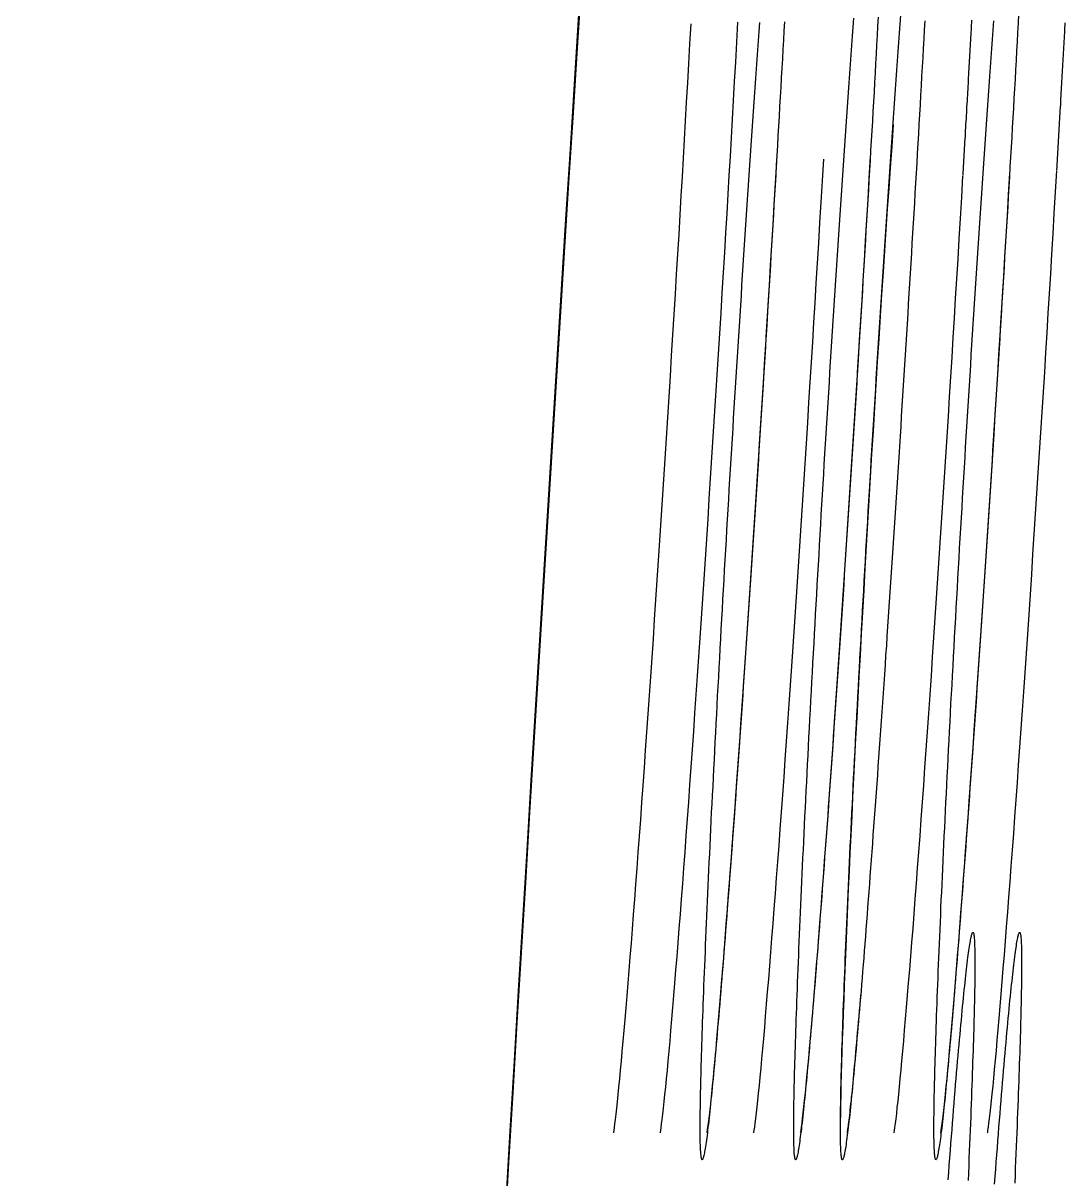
# Model space of a CAD drawing. Extents: x 58467 to 79089, y -33726 to -17391.
# Drawn here: x 70632.021 to 70632.192, y -20379.175 to -20378.9853 of the extents above; entities that cross this region are included whole.
import ezdxf

# ---------------------------------------------------------------- set-up
doc = ezdxf.new("R2010")
doc.units = 0
doc.header["$LTSCALE"] = 100
doc.layers.add('PROSISTEM Güney TÜRKOĞLU', color=7, linetype='Continuous')

# ---------------------------------------------------------------- blocks, each defined once
blk = doc.blocks.new('A$C689D2506')
at = {"layer": 'PROSISTEM Güney TÜRKOĞLU', "color": 30, "linetype": 'Continuous'}
for points in [[(8.23199, 6.42529), (8.23334, 6.42522)], [(8.23334, 6.42522), (8.23387, 6.42519), (8.23439, 6.42516), (8.23492, 6.42513), (8.23545, 6.4251), (8.23597, 6.42507), (8.2365, 6.42504), (8.23703, 6.42501), (8.23756, 6.42498), (8.2381, 6.42495), (8.23863, 6.42492), (8.23916, 6.42489), (8.2397, 6.42486), (8.24024, 6.42483), (8.24077, 6.4248), (8.24131, 6.42477), (8.24185, 6.42474), (8.24239, 6.42471), (8.24293, 6.42468), (8.24347, 6.42465), (8.24402, 6.42462), (8.24456, 6.42459), (8.2451, 6.42456), (8.24565, 6.42453), (8.2462, 6.4245), (8.24674, 6.42447), (8.24729, 6.42444), (8.24784, 6.42441), (8.24839, 6.42437), (8.24894, 6.42434), (8.24949, 6.42431), (8.25004, 6.42428), (8.25059, 6.42425), (8.25115, 6.42422), (8.2517, 6.42418), (8.25226, 6.42415), (8.25281, 6.42412), (8.25337, 6.42409), (8.25392, 6.42406), (8.25448, 6.42402), (8.25504, 6.42399), (8.2556, 6.42396), (8.25616, 6.42393), (8.25672, 6.4239), (8.25728, 6.42386), (8.25784, 6.42383), (8.2584, 6.4238), (8.25896, 6.42376), (8.25952, 6.42373)], [(8.25962, 6.42372), (8.26367, 6.42348), (8.26761, 6.42325), (8.27147, 6.42302), (8.27525, 6.42279), (8.27897, 6.42257), (8.28266, 6.42234), (8.28632, 6.42212), (8.28998, 6.4219), (8.29365, 6.42167), (8.29734, 6.42145), (8.30107, 6.42121), (8.30482, 6.42098), (8.3086, 6.42074), (8.31239, 6.4205), (8.31619, 6.42025), (8.32, 6.42001), (8.32381, 6.41976), (8.32761, 6.41951), (8.3314, 6.41926), (8.33517, 6.41902), (8.33891, 6.41877), (8.34263, 6.41852), (8.34631, 6.41827), (8.34995, 6.41802), (8.35355, 6.41778), (8.3571, 6.41753), (8.3606, 6.41729), (8.36405, 6.41705), (8.36745, 6.41681), (8.3708, 6.41658), (8.37409, 6.41634), (8.37733, 6.41611), (8.38051, 6.41588), (8.38363, 6.41565), (8.3867, 6.41543), (8.3897, 6.4152), (8.39264, 6.41498), (8.39551, 6.41476), (8.39832, 6.41455), (8.40106, 6.41433), (8.40373, 6.41412), (8.40633, 6.41392), (8.40885, 6.41371), (8.41129, 6.41352), (8.41366, 6.41332), (8.41594, 6.41313), (8.41813, 6.41294), (8.42024, 6.41276), (8.42225, 6.41259), (8.42417, 6.41242), (8.426, 6.41225), (8.42773, 6.41209), (8.42935, 6.41194), (8.43088, 6.41179), (8.4323, 6.41165), (8.43361, 6.41152), (8.43482, 6.41139), (8.43593, 6.41126), (8.43692, 6.41114), (8.43781, 6.41103), (8.43856, 6.41092), (8.43914, 6.41084), (8.43951, 6.41079), (8.43962, 6.41078)], [(8.23036, 6.41664), (8.23207, 6.41654), (8.2338, 6.41645), (8.23553, 6.41635), (8.23727, 6.41625), (8.23903, 6.41616), (8.2408, 6.41606), (8.24257, 6.41596), (8.24436, 6.41586), (8.24616, 6.41576), (8.24796, 6.41565), (8.24978, 6.41555), (8.2516, 6.41545), (8.25343, 6.41534), (8.25527, 6.41523), (8.25711, 6.41513), (8.25896, 6.41502), (8.26081, 6.41491), (8.26266, 6.4148), (8.26451, 6.41469), (8.26637, 6.41459), (8.26824, 6.41447), (8.27011, 6.41436), (8.27199, 6.41425), (8.27388, 6.41414), (8.27577, 6.41402), (8.27767, 6.41391), (8.27956, 6.4138), (8.28147, 6.41368), (8.28337, 6.41356), (8.28528, 6.41345), (8.28719, 6.41333), (8.28911, 6.41321), (8.29102, 6.4131), (8.29293, 6.41298), (8.29485, 6.41286), (8.29676, 6.41274), (8.29867, 6.41262), (8.30059, 6.4125), (8.3025, 6.41238), (8.3044, 6.41226), (8.30631, 6.41214), (8.30821, 6.41202), (8.31011, 6.4119), (8.31201, 6.41178), (8.3139, 6.41166), (8.3158, 6.41154), (8.3177, 6.41142), (8.31959, 6.41129), (8.32148, 6.41117), (8.32337, 6.41105), (8.32525, 6.41093), (8.32713, 6.4108), (8.32901, 6.41068), (8.33088, 6.41056), (8.33274, 6.41044), (8.3346, 6.41031), (8.33646, 6.41019), (8.33831, 6.41007), (8.34015, 6.40995), (8.34198, 6.40982), (8.3438, 6.4097), (8.34562, 6.40958), (8.34742, 6.40946), (8.34922, 6.40933), (8.35101, 6.40921), (8.35278, 6.40909), (8.35455, 6.40897), (8.3563, 6.40885), (8.35805, 6.40873), (8.35978, 6.40861), (8.36151, 6.40849), (8.36322, 6.40837), (8.36493, 6.40825), (8.36662, 6.40813), (8.36831, 6.40801), (8.36998, 6.4079), (8.37165, 6.40778), (8.3733, 6.40766), (8.37494, 6.40754), (8.37656, 6.40743), (8.37818, 6.40731), (8.37978, 6.40719), (8.38136, 6.40708), (8.38293, 6.40696), (8.38449, 6.40685), (8.38603, 6.40674), (8.38756, 6.40662), (8.38907, 6.40651), (8.39056, 6.4064), (8.39204, 6.40629), (8.3935, 6.40618), (8.39494, 6.40607), (8.39637, 6.40596), (8.39777, 6.40586), (8.39916, 6.40575), (8.40054, 6.40564), (8.40189, 6.40554), (8.40323, 6.40543), (8.40456, 6.40533), (8.40586, 6.40523), (8.40715, 6.40512), (8.40842, 6.40502), (8.40967, 6.40492), (8.4109, 6.40482), (8.41212, 6.40472), (8.41331, 6.40462), (8.41449, 6.40453), (8.41564, 6.40443), (8.41678, 6.40433), (8.4179, 6.40424), (8.41899, 6.40415), (8.42007, 6.40406), (8.42112, 6.40396), (8.42215, 6.40387), (8.42316, 6.40378), (8.42415, 6.4037), (8.42512, 6.40361), (8.42606, 6.40352), (8.42698, 6.40344), (8.42788, 6.40336), (8.42875, 6.40328), (8.4296, 6.40319), (8.43044, 6.40311), (8.43124, 6.40304), (8.43203, 6.40296), (8.43279, 6.40288), (8.43354, 6.40281), (8.43426, 6.40273), (8.43495, 6.40266), (8.43562, 6.40259), (8.43627, 6.40252), (8.4369, 6.40245), (8.4375, 6.40238), (8.43808, 6.40231), (8.43864, 6.40225), (8.43917, 6.40219), (8.43968, 6.40212), (8.44016, 6.40206), (8.44062, 6.402), (8.44106, 6.40194), (8.44147, 6.40189), (8.44185, 6.40183), (8.44221, 6.40178), (8.44254, 6.40172), (8.44285, 6.40167), (8.44314, 6.40162), (8.4434, 6.40157), (8.44363, 6.40153), (8.44384, 6.40148), (8.44402, 6.40144), (8.44418, 6.40139), (8.44432, 6.40135), (8.44442, 6.40131), (8.44451, 6.40127), (8.44457, 6.40124), (8.4446, 6.4012), (8.44461, 6.40117), (8.44459, 6.40113), (8.44455, 6.4011), (8.44449, 6.40107), (8.4444, 6.40105), (8.44428, 6.40102), (8.44414, 6.40099), (8.44398, 6.40097), (8.44379, 6.40095), (8.44358, 6.40093), (8.44334, 6.40091), (8.44307, 6.40089), (8.44278, 6.40088), (8.44247, 6.40086), (8.44213, 6.40085), (8.44177, 6.40084), (8.44138, 6.40083), (8.44097, 6.40082), (8.44053, 6.40081), (8.44007, 6.40081), (8.43958, 6.4008), (8.43906, 6.4008), (8.43853, 6.4008), (8.43797, 6.4008), (8.43738, 6.40081), (8.43677, 6.40081), (8.43614, 6.40082), (8.43548, 6.40083), (8.4348, 6.40083), (8.4341, 6.40085), (8.43337, 6.40086), (8.43262, 6.40087), (8.43185, 6.40089), (8.43106, 6.4009), (8.43024, 6.40092), (8.4294, 6.40094), (8.42854, 6.40096), (8.42766, 6.40099), (8.42676, 6.40101), (8.42584, 6.40104), (8.42489, 6.40107), (8.42392, 6.40109), (8.42293, 6.40113), (8.42192, 6.40116), (8.42088, 6.40119), (8.41983, 6.40123), (8.41875, 6.40126), (8.41765, 6.4013), (8.41653, 6.40134), (8.41538, 6.40138), (8.41422, 6.40143), (8.41304, 6.40147), (8.41184, 6.40152), (8.41062, 6.40157), (8.40938, 6.40162), (8.40812, 6.40167), (8.40684, 6.40172), (8.40555, 6.40177), (8.40424, 6.40183), (8.40291, 6.40188), (8.40156, 6.40194), (8.40019, 6.402), (8.39881, 6.40206), (8.39742, 6.40212), (8.396, 6.40218), (8.39457, 6.40225), (8.39313, 6.40231), (8.39167, 6.40238), (8.39019, 6.40245), (8.38869, 6.40252), (8.38718, 6.40259), (8.38565, 6.40266), (8.38411, 6.40274), (8.38255, 6.40281), (8.38097, 6.40289), (8.37938, 6.40297), (8.37778, 6.40305), (8.37616, 6.40313), (8.37453, 6.40321), (8.37288, 6.40329), (8.37123, 6.40337), (8.36956, 6.40346), (8.36788, 6.40355), (8.36619, 6.40363), (8.36448, 6.40372), (8.36277, 6.40381), (8.36105, 6.4039), (8.35931, 6.40399), (8.35757, 6.40409), (8.35582, 6.40418), (8.35406, 6.40428), (8.35229, 6.40437), (8.35051, 6.40447), (8.34871, 6.40457), (8.3469, 6.40467), (8.34508, 6.40477), (8.34325, 6.40487), (8.34142, 6.40497), (8.33957, 6.40508), (8.33772, 6.40518), (8.33586, 6.40529), (8.334, 6.40539), (8.33213, 6.4055), (8.33025, 6.40561), (8.32837, 6.40572), (8.32649, 6.40583), (8.3246, 6.40594), (8.32271, 6.40605), (8.32082, 6.40616), (8.31893, 6.40627), (8.31704, 6.40639), (8.31515, 6.4065), (8.31325, 6.40661), (8.31135, 6.40673), (8.30944, 6.40684), (8.30753, 6.40696), (8.30562, 6.40708), (8.3037, 6.4072), (8.30179, 6.40731), (8.29987, 6.40743), (8.29796, 6.40755), (8.29604, 6.40767), (8.29412, 6.40779), (8.29221, 6.40791), (8.2903, 6.40803), (8.28838, 6.40816), (8.28648, 6.40828), (8.28457, 6.4084), (8.28267, 6.40852), (8.28077, 6.40864), (8.27887, 6.40877), (8.27698, 6.40889), (8.2751, 6.40901), (8.27322, 6.40914), (8.27135, 6.40926), (8.26948, 6.40939), (8.26761, 6.40951), (8.26575, 6.40963), (8.26389, 6.40976), (8.26203, 6.40988), (8.26019, 6.41001), (8.25834, 6.41013), (8.2565, 6.41026), (8.25467, 6.41039), (8.25285, 6.41051), (8.25103, 6.41064), (8.24922, 6.41076), (8.24742, 6.41089), (8.24563, 6.41101), (8.24385, 6.41114), (8.24207, 6.41126), (8.24031, 6.41139), (8.23856, 6.41151), (8.23682, 6.41164), (8.23509, 6.41176), (8.23337, 6.41189), (8.23166, 6.41201)], [(8.44918, 6.41213), (8.44778, 6.41224), (8.4464, 6.41235), (8.44504, 6.41245), (8.44369, 6.41255), (8.44237, 6.41266), (8.44106, 6.41276), (8.43977, 6.41286), (8.4385, 6.41296), (8.43725, 6.41306), (8.43602, 6.41316), (8.43481, 6.41326), (8.43362, 6.41335), (8.43245, 6.41345), (8.43129, 6.41355), (8.43016, 6.41364), (8.42904, 6.41374), (8.42794, 6.41383), (8.42687, 6.41392), (8.42581, 6.41401), (8.42477, 6.4141), (8.42376, 6.41419), (8.42277, 6.41428), (8.42179, 6.41437), (8.42084, 6.41445), (8.41991, 6.41454), (8.41901, 6.41462), (8.41812, 6.41471), (8.41726, 6.41479), (8.41642, 6.41487), (8.41561, 6.41495), (8.41482, 6.41502), (8.41405, 6.4151), (8.4133, 6.41518), (8.41258, 6.41525), (8.41188, 6.41532), (8.41121, 6.4154), (8.41056, 6.41547), (8.40993, 6.41554), (8.40933, 6.4156), (8.40875, 6.41567), (8.40819, 6.41574), (8.40766, 6.4158), (8.40715, 6.41586), (8.40666, 6.41593), (8.4062, 6.41599), (8.40576, 6.41604), (8.40535, 6.4161), (8.40496, 6.41616), (8.4046, 6.41621), (8.40426, 6.41627), (8.40394, 6.41632), (8.40365, 6.41637), (8.40338, 6.41642), (8.40314, 6.41647), (8.40292, 6.41651), (8.40273, 6.41656), (8.40257, 6.4166), (8.40242, 6.41664), (8.40231, 6.41668), (8.40222, 6.41672), (8.40215, 6.41676), (8.40211, 6.4168), (8.4021, 6.41683), (8.40211, 6.41686), (8.40215, 6.41689), (8.40221, 6.41692), (8.4023, 6.41695), (8.40241, 6.41698), (8.40254, 6.417), (8.40271, 6.41703), (8.40289, 6.41705), (8.4031, 6.41707), (8.40334, 6.41709), (8.4036, 6.41711), (8.40389, 6.41712), (8.40419, 6.41714), (8.40453, 6.41715), (8.40489, 6.41716), (8.40527, 6.41717), (8.40568, 6.41718), (8.40611, 6.41719), (8.40656, 6.41719), (8.40704, 6.41719), (8.40755, 6.4172), (8.40808, 6.4172), (8.40863, 6.4172), (8.4092, 6.41719), (8.4098, 6.41719), (8.41043, 6.41718), (8.41108, 6.41717), (8.41175, 6.41717), (8.41245, 6.41715), (8.41317, 6.41714), (8.41392, 6.41713), (8.41469, 6.41711), (8.41548, 6.4171), (8.41629, 6.41708), (8.41713, 6.41706), (8.41799, 6.41704), (8.41887, 6.41701), (8.41977, 6.41699), (8.42069, 6.41696), (8.42164, 6.41693), (8.42261, 6.41691), (8.42359, 6.41687), (8.4246, 6.41684), (8.42563, 6.41681), (8.42668, 6.41677), (8.42775, 6.41674), (8.42884, 6.4167), (8.42995, 6.41666), (8.43108, 6.41662), (8.43223, 6.41658), (8.4334, 6.41653), (8.43459, 6.41649), (8.4358, 6.41644), (8.43704, 6.41639), (8.43829, 6.41635), (8.43956, 6.41629), (8.44085, 6.41624), (8.44216, 6.41619), (8.44349, 6.41613), (8.44484, 6.41608), (8.4462, 6.41602), (8.44759, 6.41596), (8.44899, 6.4159)], [(8.2601, 6.41495), (8.26415, 6.41471), (8.26809, 6.41447), (8.27194, 6.41424), (8.27571, 6.41402), (8.27943, 6.41379), (8.28312, 6.41357), (8.28677, 6.41335), (8.29042, 6.41313), (8.29408, 6.4129), (8.29777, 6.41267), (8.30149, 6.41244), (8.30523, 6.41221), (8.309, 6.41197), (8.31278, 6.41173), (8.31658, 6.41148), (8.32038, 6.41124), (8.32417, 6.41099), (8.32796, 6.41075), (8.33174, 6.4105), (8.3355, 6.41025), (8.33924, 6.41), (8.34295, 6.40975), (8.34662, 6.40951), (8.35025, 6.40926), (8.35384, 6.40901), (8.35738, 6.40877), (8.36087, 6.40853), (8.36431, 6.40829), (8.3677, 6.40805), (8.37104, 6.40782), (8.37432, 6.40758), (8.37755, 6.40735), (8.38072, 6.40712), (8.38383, 6.40689), (8.38689, 6.40667), (8.38988, 6.40645), (8.39281, 6.40623), (8.39567, 6.40601), (8.39847, 6.40579), (8.4012, 6.40558), (8.40387, 6.40537), (8.40646, 6.40516), (8.40897, 6.40496), (8.4114, 6.40476), (8.41376, 6.40457), (8.41603, 6.40438), (8.41822, 6.40419), (8.42032, 6.40401), (8.42232, 6.40384), (8.42424, 6.40367), (8.42606, 6.4035), (8.42778, 6.40334), (8.4294, 6.40319), (8.43092, 6.40305), (8.43233, 6.4029), (8.43364, 6.40277), (8.43484, 6.40264), (8.43594, 6.40252), (8.43694, 6.4024), (8.43782, 6.40228), (8.43858, 6.40218), (8.43916, 6.4021), (8.43952, 6.40204), (8.43962, 6.40203)], [(8.23153, 6.40783), (8.23289, 6.40775), (8.23426, 6.40768)], [(8.23426, 6.40768), (8.23478, 6.40765), (8.23531, 6.40762), (8.23584, 6.40759), (8.23637, 6.40756), (8.2369, 6.40753), (8.23743, 6.4075), (8.23796, 6.40747), (8.23849, 6.40744), (8.23902, 6.40741), (8.23956, 6.40738), (8.2401, 6.40735), (8.24063, 6.40732), (8.24117, 6.40729), (8.24171, 6.40726), (8.24225, 6.40723), (8.24279, 6.4072), (8.24333, 6.40717), (8.24387, 6.40714), (8.24442, 6.40711), (8.24496, 6.40708), (8.24551, 6.40705), (8.24605, 6.40702), (8.2466, 6.40699), (8.24715, 6.40695), (8.24769, 6.40692), (8.24824, 6.40689), (8.24879, 6.40686), (8.24934, 6.40683), (8.2499, 6.4068), (8.25045, 6.40677), (8.251, 6.40673), (8.25155, 6.4067), (8.25211, 6.40667), (8.25266, 6.40664), (8.25322, 6.40661), (8.25378, 6.40658), (8.25433, 6.40654), (8.25489, 6.40651), (8.25545, 6.40648), (8.25601, 6.40645), (8.25657, 6.40641), (8.25713, 6.40638), (8.25769, 6.40635), (8.25825, 6.40632), (8.25881, 6.40628), (8.25937, 6.40625), (8.25994, 6.40622), (8.2605, 6.40619)], [(8.44838, 6.40345), (8.44699, 6.40356), (8.44562, 6.40366), (8.44426, 6.40377), (8.44292, 6.40387), (8.4416, 6.40397), (8.4403, 6.40408), (8.43902, 6.40418), (8.43775, 6.40428), (8.43651, 6.40438), (8.43528, 6.40448), (8.43408, 6.40457), (8.43289, 6.40467), (8.43172, 6.40477), (8.43058, 6.40486), (8.42945, 6.40496), (8.42835, 6.40505), (8.42727, 6.40514), (8.42621, 6.40523), (8.42517, 6.40532), (8.42416, 6.40541), (8.42316, 6.4055), (8.42218, 6.40559), (8.42123, 6.40568), (8.42029, 6.40576), (8.41938, 6.40584), (8.41849, 6.40593), (8.41762, 6.40601), (8.41677, 6.40609), (8.41595, 6.40617), (8.41515, 6.40625), (8.41437, 6.40633), (8.41361, 6.4064), (8.41287, 6.40648), (8.41216, 6.40655), (8.41147, 6.40663), (8.41081, 6.4067), (8.41017, 6.40677), (8.40955, 6.40684), (8.40896, 6.4069), (8.40839, 6.40697), (8.40784, 6.40703), (8.40732, 6.4071), (8.40683, 6.40716), (8.40636, 6.40722), (8.40592, 6.40728), (8.4055, 6.40734), (8.4051, 6.40739), (8.40473, 6.40745), (8.40438, 6.4075), (8.40406, 6.40756), (8.40376, 6.40761), (8.40349, 6.40766), (8.40324, 6.4077), (8.40301, 6.40775), (8.40281, 6.4078), (8.40264, 6.40784), (8.40249, 6.40788), (8.40236, 6.40792), (8.40226, 6.40796), (8.40219, 6.408), (8.40214, 6.40804), (8.40211, 6.40807), (8.40211, 6.40811), (8.40213, 6.40814), (8.40218, 6.40817), (8.40226, 6.4082), (8.40236, 6.40823), (8.40248, 6.40825), (8.40263, 6.40828), (8.40281, 6.4083), (8.40301, 6.40832), (8.40323, 6.40834), (8.40348, 6.40836), (8.40376, 6.40837), (8.40406, 6.40839), (8.40439, 6.4084), (8.40474, 6.40841), (8.40512, 6.40842), (8.40552, 6.40843), (8.40594, 6.40844), (8.40639, 6.40845), (8.40687, 6.40845), (8.40737, 6.40845), (8.40789, 6.40845), (8.40843, 6.40845), (8.409, 6.40845), (8.4096, 6.40845), (8.41021, 6.40844), (8.41085, 6.40843), (8.41152, 6.40843), (8.4122, 6.40842), (8.41291, 6.4084), (8.41365, 6.40839), (8.4144, 6.40838), (8.41518, 6.40836), (8.41598, 6.40834), (8.4168, 6.40832), (8.41765, 6.4083), (8.41852, 6.40828), (8.41942, 6.40825), (8.42033, 6.40823), (8.42127, 6.4082), (8.42223, 6.40817), (8.42322, 6.40814), (8.42422, 6.40811), (8.42525, 6.40808), (8.42629, 6.40804), (8.42736, 6.40801), (8.42845, 6.40797), (8.42956, 6.40793), (8.43069, 6.40789), (8.43184, 6.40785), (8.43301, 6.40781), (8.4342, 6.40776), (8.4354, 6.40771), (8.43663, 6.40767), (8.43787, 6.40762), (8.43913, 6.40757), (8.44041, 6.40752), (8.44171, 6.40746), (8.44302, 6.40741), (8.44437, 6.40735), (8.44573, 6.4073), (8.44712, 6.40724), (8.44852, 6.40718)], [(8.2606, 6.40617), (8.26463, 6.40593), (8.26857, 6.4057), (8.27241, 6.40547), (8.27619, 6.40525), (8.2799, 6.40502), (8.28358, 6.4048), (8.28723, 6.40458), (8.29087, 6.40436), (8.29453, 6.40413), (8.29821, 6.4039), (8.30192, 6.40367), (8.30565, 6.40344), (8.30941, 6.4032), (8.31319, 6.40296), (8.31697, 6.40272), (8.32076, 6.40247), (8.32455, 6.40222), (8.32833, 6.40198), (8.3321, 6.40173), (8.33585, 6.40148), (8.33957, 6.40123), (8.34327, 6.40099), (8.34693, 6.40074), (8.35056, 6.40049), (8.35413, 6.40025), (8.35766, 6.40001), (8.36114, 6.39977), (8.36458, 6.39953), (8.36796, 6.39929), (8.37128, 6.39906), (8.37456, 6.39882), (8.37777, 6.39859), (8.38093, 6.39836), (8.38404, 6.39814), (8.38708, 6.39791), (8.39006, 6.39769), (8.39298, 6.39747), (8.39584, 6.39725), (8.39863, 6.39704), (8.40135, 6.39683), (8.404, 6.39662), (8.40658, 6.39641), (8.40909, 6.39621), (8.41151, 6.39601), (8.41386, 6.39582), (8.41612, 6.39563), (8.4183, 6.39544), (8.42039, 6.39526), (8.42239, 6.39509), (8.4243, 6.39492), (8.42611, 6.39475), (8.42783, 6.3946), (8.42944, 6.39444), (8.43096, 6.3943), (8.43236, 6.39416), (8.43367, 6.39402), (8.43487, 6.39389), (8.43596, 6.39377), (8.43695, 6.39365), (8.43783, 6.39354), (8.43858, 6.39344), (8.43916, 6.39335), (8.43952, 6.3933), (8.43962, 6.39329)], [(8.23162, 6.39908), (8.23332, 6.39898), (8.23504, 6.39889), (8.23676, 6.39879), (8.2385, 6.3987), (8.24024, 6.3986), (8.242, 6.3985), (8.24377, 6.3984), (8.24555, 6.3983), (8.24734, 6.3982), (8.24914, 6.3981), (8.25095, 6.39799), (8.25277, 6.39789), (8.25459, 6.39778), (8.25643, 6.39768), (8.25827, 6.39757), (8.26012, 6.39746), (8.26197, 6.39735), (8.26383, 6.39724), (8.2657, 6.39714), (8.26757, 6.39702), (8.26944, 6.39691), (8.27132, 6.3968), (8.2732, 6.39669), (8.27509, 6.39658), (8.27698, 6.39646), (8.27887, 6.39635), (8.28076, 6.39623), (8.28265, 6.39612), (8.28455, 6.396), (8.28645, 6.39589), (8.28835, 6.39577), (8.29025, 6.39565), (8.29216, 6.39554), (8.29407, 6.39542), (8.29598, 6.3953), (8.2979, 6.39518), (8.29981, 6.39506), (8.30173, 6.39494), (8.30364, 6.39482), (8.30556, 6.3947), (8.30747, 6.39458), (8.30938, 6.39446), (8.31129, 6.39434), (8.3132, 6.39422), (8.31511, 6.39409), (8.31701, 6.39397), (8.3189, 6.39385), (8.3208, 6.39373), (8.32269, 6.39361), (8.32457, 6.39348), (8.32645, 6.39336), (8.32832, 6.39324), (8.33018, 6.39312), (8.33204, 6.393), (8.33389, 6.39287), (8.33573, 6.39275), (8.33757, 6.39263), (8.33941, 6.39251), (8.34124, 6.39238), (8.34306, 6.39226), (8.34488, 6.39214), (8.34669, 6.39202), (8.34849, 6.3919), (8.35028, 6.39177), (8.35207, 6.39165), (8.35385, 6.39153), (8.35562, 6.39141), (8.35738, 6.39129), (8.35912, 6.39117), (8.36086, 6.39105), (8.36259, 6.39093), (8.36431, 6.39081), (8.36601, 6.39069), (8.3677, 6.39057), (8.36938, 6.39045), (8.37105, 6.39033), (8.3727, 6.39022), (8.37434, 6.3901), (8.37596, 6.38998), (8.37757, 6.38987), (8.37918, 6.38975), (8.38077, 6.38964), (8.38236, 6.38952), (8.38393, 6.3894), (8.38549, 6.38929), (8.38703, 6.38918), (8.38855, 6.38906), (8.39006, 6.38895), (8.39156, 6.38884), (8.39304, 6.38873), (8.3945, 6.38862), (8.39594, 6.38851), (8.39736, 6.3884), (8.39877, 6.38829), (8.40016, 6.38818), (8.40154, 6.38808), (8.40289, 6.38797), (8.40423, 6.38787), (8.40555, 6.38776), (8.40686, 6.38766), (8.40814, 6.38756), (8.4094, 6.38746), (8.41065, 6.38736), (8.41187, 6.38726), (8.41308, 6.38716), (8.41426, 6.38706), (8.41541, 6.38696), (8.41654, 6.38687), (8.41766, 6.38677), (8.41875, 6.38668), (8.41983, 6.38659), (8.42088, 6.3865), (8.42191, 6.38641), (8.42293, 6.38632), (8.42392, 6.38623), (8.42489, 6.38614), (8.42584, 6.38606), (8.42677, 6.38597), (8.42768, 6.38589), (8.42856, 6.38581), (8.42942, 6.38572), (8.43027, 6.38564), (8.43108, 6.38557), (8.43188, 6.38549), (8.43265, 6.38541), (8.4334, 6.38533), (8.43412, 6.38526), (8.43483, 6.38519), (8.4355, 6.38512), (8.43616, 6.38505), (8.43678, 6.38498), (8.43739, 6.38491), (8.43797, 6.38484), (8.43853, 6.38478), (8.43906, 6.38471), (8.43957, 6.38465), (8.44005, 6.38459), (8.44051, 6.38453), (8.44095, 6.38447), (8.44136, 6.38441), (8.44175, 6.38436), (8.44212, 6.3843), (8.44246, 6.38425), (8.44277, 6.3842), (8.44306, 6.38415), (8.44333, 6.3841), (8.44357, 6.38405), (8.44379, 6.384), (8.44398, 6.38396), (8.44415, 6.38392), (8.44429, 6.38387), (8.44441, 6.38383), (8.4445, 6.38379), (8.44457, 6.38376), (8.44461, 6.38372), (8.44462, 6.38369), (8.44462, 6.38365), (8.44458, 6.38362), (8.44452, 6.38359), (8.44443, 6.38357), (8.44432, 6.38354), (8.44419, 6.38351), (8.44403, 6.38349), (8.44384, 6.38347), (8.44363, 6.38345), (8.44339, 6.38343), (8.44313, 6.38341), (8.44284, 6.38339), (8.44253, 6.38338), (8.4422, 6.38337), (8.44184, 6.38335), (8.44146, 6.38334), (8.44105, 6.38334), (8.44061, 6.38333), (8.44016, 6.38332), (8.43968, 6.38332), (8.43917, 6.38332), (8.43864, 6.38332), (8.43809, 6.38332), (8.43752, 6.38332), (8.43692, 6.38332), (8.43629, 6.38333), (8.43565, 6.38334), (8.43498, 6.38335), (8.43428, 6.38336), (8.43356, 6.38337), (8.43282, 6.38338), (8.43206, 6.3834), (8.43127, 6.38341), (8.43045, 6.38343), (8.42962, 6.38345), (8.42876, 6.38347), (8.42788, 6.3835), (8.42697, 6.38352), (8.42605, 6.38355), (8.4251, 6.38357), (8.42413, 6.3836), (8.42314, 6.38363), (8.42213, 6.38367), (8.4211, 6.3837), (8.42004, 6.38373), (8.41897, 6.38377), (8.41788, 6.38381), (8.41676, 6.38385), (8.41563, 6.38389), (8.41448, 6.38393), (8.41331, 6.38398), (8.41212, 6.38402), (8.41091, 6.38407), (8.40968, 6.38412), (8.40843, 6.38417), (8.40716, 6.38422), (8.40588, 6.38427), (8.40457, 6.38432), (8.40324, 6.38438), (8.40189, 6.38444), (8.40053, 6.3845), (8.39915, 6.38456), (8.39775, 6.38462), (8.39633, 6.38468), (8.3949, 6.38475), (8.39345, 6.38481), (8.39198, 6.38488), (8.3905, 6.38495), (8.389, 6.38502), (8.38749, 6.38509), (8.38596, 6.38516), (8.38442, 6.38523), (8.38287, 6.38531), (8.3813, 6.38538), (8.37972, 6.38546), (8.37813, 6.38554), (8.37652, 6.38562), (8.3749, 6.3857), (8.37327, 6.38578), (8.37163, 6.38587), (8.36997, 6.38595), (8.3683, 6.38604), (8.36661, 6.38612), (8.36491, 6.38621), (8.3632, 6.3863), (8.36148, 6.38639), (8.35975, 6.38648), (8.358, 6.38658), (8.35625, 6.38667), (8.35448, 6.38677), (8.3527, 6.38686), (8.35092, 6.38696), (8.34912, 6.38706), (8.34732, 6.38716), (8.34551, 6.38726), (8.3437, 6.38736), (8.34187, 6.38746), (8.34004, 6.38756), (8.3382, 6.38767), (8.33636, 6.38777), (8.33451, 6.38788), (8.33266, 6.38798), (8.3308, 6.38809), (8.32894, 6.3882), (8.32708, 6.3883), (8.32521, 6.38841), (8.32333, 6.38852), (8.32145, 6.38864), (8.31956, 6.38875), (8.31767, 6.38886), (8.31577, 6.38897), (8.31387, 6.38909), (8.31196, 6.3892), (8.31005, 6.38932), (8.30814, 6.38943), (8.30623, 6.38955), (8.30431, 6.38967), (8.3024, 6.38979), (8.30048, 6.38991), (8.29857, 6.39002), (8.29665, 6.39014), (8.29474, 6.39026), (8.29282, 6.39038), (8.29091, 6.39051), (8.289, 6.39063), (8.2871, 6.39075), (8.28519, 6.39087), (8.28329, 6.39099), (8.2814, 6.39111), (8.27951, 6.39124), (8.27762, 6.39136), (8.27574, 6.39148), (8.27386, 6.39161), (8.27198, 6.39173), (8.2701, 6.39185), (8.26823, 6.39198), (8.26636, 6.3921), (8.2645, 6.39223), (8.26264, 6.39235), (8.26078, 6.39248), (8.25894, 6.3926), (8.25709, 6.39273), (8.25526, 6.39286), (8.25343, 6.39298), (8.25161, 6.39311), (8.2498, 6.39323), (8.248, 6.39336), (8.2462, 6.39348), (8.24442, 6.39361), (8.24264, 6.39373), (8.24088, 6.39386), (8.23913, 6.39398), (8.23739, 6.39411), (8.23566, 6.39423), (8.23394, 6.39435), (8.23223, 6.39448), (8.23054, 6.3946)], [(8.23094, 6.39037), (8.23265, 6.39027), (8.23438, 6.39018), (8.23612, 6.39008), (8.23787, 6.38999), (8.23963, 6.38989), (8.2414, 6.38979), (8.24318, 6.38969), (8.24497, 6.38959), (8.24677, 6.38949), (8.24858, 6.38938), (8.25039, 6.38928), (8.25222, 6.38917), (8.25405, 6.38907), (8.25589, 6.38896), (8.25772, 6.38886), (8.25956, 6.38875), (8.2614, 6.38864), (8.26325, 6.38853), (8.26511, 6.38842), (8.26698, 6.38831), (8.26885, 6.3882), (8.27073, 6.38809), (8.27261, 6.38798), (8.2745, 6.38787), (8.2764, 6.38775), (8.27829, 6.38764), (8.28019, 6.38752), (8.2821, 6.38741), (8.28401, 6.38729), (8.28591, 6.38718), (8.28783, 6.38706), (8.28974, 6.38694), (8.29165, 6.38682), (8.29356, 6.38671), (8.29547, 6.38659), (8.29739, 6.38647), (8.2993, 6.38635), (8.30121, 6.38623), (8.30311, 6.38611), (8.30502, 6.38599), (8.30692, 6.38587), (8.30882, 6.38575), (8.31072, 6.38563), (8.31262, 6.38551), (8.31452, 6.38539), (8.31642, 6.38527), (8.31832, 6.38514), (8.32021, 6.38502), (8.3221, 6.3849), (8.32399, 6.38478), (8.32587, 6.38465), (8.32775, 6.38453), (8.32963, 6.38441), (8.3315, 6.38429), (8.33336, 6.38416), (8.33522, 6.38404), (8.33707, 6.38392), (8.33892, 6.3838), (8.34075, 6.38367), (8.34258, 6.38355), (8.3444, 6.38343), (8.34621, 6.38331), (8.34801, 6.38318), (8.3498, 6.38306), (8.35158, 6.38294), (8.35335, 6.38282), (8.35511, 6.3827), (8.35687, 6.38258), (8.35861, 6.38246), (8.36034, 6.38234), (8.36207, 6.38222), (8.36378, 6.3821), (8.36549, 6.38198), (8.36718, 6.38186), (8.36886, 6.38174), (8.37054, 6.38163), (8.3722, 6.38151), (8.37384, 6.38139), (8.37548, 6.38127), (8.3771, 6.38116), (8.37871, 6.38104), (8.38031, 6.38093), (8.38189, 6.38081), (8.38345, 6.3807), (8.385, 6.38058), (8.38654, 6.38047), (8.38806, 6.38036), (8.38956, 6.38025), (8.39105, 6.38013), (8.39252, 6.38002), (8.39397, 6.37991), (8.39541, 6.37981), (8.39682, 6.3797), (8.39822, 6.37959), (8.39961, 6.37948), (8.40098, 6.37938), (8.40233, 6.37927), (8.40367, 6.37917), (8.40499, 6.37906), (8.40629, 6.37896), (8.40757, 6.37886), (8.40884, 6.37876), (8.41008, 6.37866), (8.41131, 6.37856), (8.41252, 6.37846), (8.41371, 6.37836), (8.41488, 6.37826), (8.41603, 6.37817), (8.41716, 6.37807), (8.41827, 6.37798), (8.41935, 6.37789), (8.42042, 6.37779), (8.42147, 6.3777), (8.42249, 6.37761), (8.42349, 6.37753), (8.42447, 6.37744), (8.42543, 6.37735), (8.42636, 6.37727), (8.42727, 6.37718), (8.42816, 6.3771), (8.42903, 6.37702), (8.42988, 6.37694), (8.4307, 6.37686), (8.4315, 6.37678), (8.43228, 6.3767), (8.43304, 6.37663), (8.43378, 6.37655), (8.43449, 6.37648), (8.43518, 6.37641), (8.43584, 6.37634), (8.43649, 6.37627), (8.43711, 6.3762), (8.4377, 6.37613), (8.43827, 6.37606), (8.43882, 6.376), (8.43935, 6.37594), (8.43984, 6.37587), (8.44032, 6.37581), (8.44077, 6.37575), (8.4412, 6.37569), (8.4416, 6.37564), (8.44197, 6.37558), (8.44232, 6.37553), (8.44265, 6.37548), (8.44295, 6.37543), (8.44322, 6.37538), (8.44347, 6.37533), (8.4437, 6.37528), (8.4439, 6.37524), (8.44408, 6.37519), (8.44423, 6.37515), (8.44435, 6.37511), (8.44445, 6.37507), (8.44453, 6.37503), (8.44458, 6.375), (8.44461, 6.37496), (8.44461, 6.37493), (8.44458, 6.37489), (8.44453, 6.37486), (8.44446, 6.37483), (8.44436, 6.37481), (8.44424, 6.37478), (8.44409, 6.37476), (8.44392, 6.37473), (8.44372, 6.37471), (8.4435, 6.37469), (8.44325, 6.37467), (8.44298, 6.37466), (8.44269, 6.37464), (8.44236, 6.37463), (8.44202, 6.37462), (8.44164, 6.3746), (8.44125, 6.3746), (8.44082, 6.37459), (8.44038, 6.37458), (8.4399, 6.37458), (8.43941, 6.37458), (8.43889, 6.37457), (8.43834, 6.37457), (8.43777, 6.37458), (8.43718, 6.37458), (8.43656, 6.37458), (8.43592, 6.37459), (8.43526, 6.3746), (8.43457, 6.37461), (8.43386, 6.37462), (8.43313, 6.37463), (8.43237, 6.37465), (8.43159, 6.37466), (8.43079, 6.37468), (8.42997, 6.3747), (8.42913, 6.37472), (8.42826, 6.37474), (8.42737, 6.37477), (8.42646, 6.37479), (8.42553, 6.37482), (8.42458, 6.37485), (8.4236, 6.37488), (8.4226, 6.37491), (8.42158, 6.37494), (8.42053, 6.37497), (8.41947, 6.37501), (8.41838, 6.37505), (8.41727, 6.37509), (8.41614, 6.37513), (8.41499, 6.37517), (8.41383, 6.37521), (8.41264, 6.37526), (8.41143, 6.3753), (8.4102, 6.37535), (8.40896, 6.3754), (8.40769, 6.37545), (8.40641, 6.37551), (8.40511, 6.37556), (8.4038, 6.37561), (8.40246, 6.37567), (8.40111, 6.37573), (8.39974, 6.37579), (8.39836, 6.37585), (8.39696, 6.37591), (8.39554, 6.37597), (8.3941, 6.37604), (8.39265, 6.3761), (8.39118, 6.37617), (8.3897, 6.37624), (8.38819, 6.37631), (8.38667, 6.37638), (8.38514, 6.37646), (8.38359, 6.37653), (8.38202, 6.37661), (8.38044, 6.37668), (8.37884, 6.37676), (8.37723, 6.37684), (8.37561, 6.37692), (8.37398, 6.377), (8.37233, 6.37709), (8.37067, 6.37717), (8.369, 6.37726), (8.36731, 6.37734), (8.36562, 6.37743), (8.36391, 6.37752), (8.3622, 6.37761), (8.36047, 6.3777), (8.35874, 6.37779), (8.357, 6.37789), (8.35525, 6.37798), (8.35348, 6.37808), (8.35169, 6.37817), (8.3499, 6.37827), (8.34809, 6.37837), (8.34628, 6.37847), (8.34446, 6.37857), (8.34262, 6.37867), (8.34078, 6.37878), (8.33894, 6.37888), (8.33708, 6.37898), (8.33522, 6.37909), (8.33336, 6.3792), (8.33149, 6.37931), (8.32961, 6.37941), (8.32773, 6.37952), (8.32585, 6.37963), (8.32396, 6.37974), (8.32208, 6.37985), (8.3202, 6.37996), (8.31831, 6.38008), (8.31642, 6.38019), (8.31452, 6.3803), (8.31262, 6.38042), (8.31071, 6.38053), (8.3088, 6.38065), (8.30689, 6.38077), (8.30498, 6.38088), (8.30306, 6.381), (8.30115, 6.38112), (8.29923, 6.38124), (8.29731, 6.38136), (8.2954, 6.38148), (8.29348, 6.3816), (8.29157, 6.38172), (8.28966, 6.38184), (8.28775, 6.38196), (8.28584, 6.38208), (8.28394, 6.38221), (8.28204, 6.38233), (8.28014, 6.38245), (8.27825, 6.38257), (8.27637, 6.3827), (8.27449, 6.38282), (8.27261, 6.38294), (8.27074, 6.38307), (8.26887, 6.38319), (8.267, 6.38332), (8.26513, 6.38344), (8.26327, 6.38357), (8.26142, 6.38369), (8.25957, 6.38382), (8.25773, 6.38394), (8.25589, 6.38407), (8.25406, 6.38419), (8.25224, 6.38432), (8.25043, 6.38444), (8.24862, 6.38457), (8.24682, 6.38469), (8.24503, 6.38482), (8.24325, 6.38494), (8.24149, 6.38507), (8.23973, 6.38519), (8.23798, 6.38532), (8.23624, 6.38544), (8.23452, 6.38557), (8.23281, 6.38569), (8.23111, 6.38581)], [(8.25099, 6.3932), (8.25512, 6.3929), (8.2591, 6.39262), (8.26298, 6.39235), (8.26681, 6.39208), (8.27067, 6.39181), (8.27461, 6.39155), (8.27863, 6.39128), (8.28272, 6.39101), (8.28688, 6.39074), (8.2911, 6.39047), (8.29536, 6.39021), (8.29965, 6.38994), (8.30397, 6.38967), (8.3083, 6.38941), (8.31263, 6.38915), (8.31696, 6.38889), (8.32126, 6.38864), (8.32554, 6.38839), (8.32978, 6.38814), (8.33397, 6.3879), (8.33812, 6.38767), (8.34222, 6.38744), (8.34627, 6.38721), (8.35028, 6.38699), (8.35423, 6.38678), (8.35813, 6.38657), (8.36197, 6.38636), (8.36576, 6.38616), (8.3695, 6.38597), (8.37317, 6.38578), (8.37679, 6.3856), (8.38034, 6.38542), (8.38383, 6.38525), (8.38726, 6.38509), (8.39061, 6.38493), (8.3939, 6.38478), (8.3971, 6.38464), (8.40023, 6.3845), (8.40328, 6.38437), (8.40624, 6.38425), (8.40911, 6.38413), (8.4119, 6.38402), (8.41458, 6.38392), (8.41717, 6.38382), (8.41966, 6.38373), (8.42205, 6.38365), (8.42433, 6.38358), (8.42652, 6.38351), (8.4286, 6.38346), (8.43059, 6.38341), (8.43248, 6.38336), (8.43428, 6.38333), (8.43598, 6.3833), (8.43759, 6.38328), (8.4391, 6.38327), (8.44053, 6.38327)], [(8.25702, 6.38889), (8.26109, 6.38865), (8.26506, 6.38842), (8.26894, 6.38819), (8.27275, 6.38796), (8.2765, 6.38774), (8.28022, 6.38751), (8.28391, 6.38729), (8.2876, 6.38707), (8.2913, 6.38684), (8.29504, 6.38661), (8.29881, 6.38638), (8.30261, 6.38614), (8.30643, 6.3859), (8.31027, 6.38565), (8.31412, 6.38541), (8.31798, 6.38516), (8.32184, 6.38491), (8.32569, 6.38466), (8.32954, 6.38441), (8.33336, 6.38416), (8.33716, 6.38391), (8.34093, 6.38366), (8.34467, 6.38341), (8.34836, 6.38316), (8.35201, 6.38291), (8.35562, 6.38266), (8.35917, 6.38242), (8.36268, 6.38217), (8.36613, 6.38193), (8.36954, 6.38169), (8.37288, 6.38145), (8.37618, 6.38122), (8.37941, 6.38099), (8.38259, 6.38075), (8.3857, 6.38053), (8.38876, 6.3803), (8.39175, 6.38007), (8.39467, 6.37985), (8.39753, 6.37963), (8.40032, 6.37942), (8.40304, 6.37921), (8.40568, 6.379), (8.40824, 6.37879), (8.41073, 6.37859), (8.41314, 6.37839), (8.41546, 6.3782), (8.41769, 6.37801), (8.41984, 6.37783), (8.42189, 6.37765), (8.42385, 6.37747), (8.42572, 6.37731), (8.42748, 6.37714), (8.42915, 6.37699), (8.43071, 6.37684), (8.43216, 6.37669), (8.43351, 6.37655), (8.43474, 6.37642), (8.43586, 6.3763), (8.43687, 6.37618), (8.43776, 6.37607), (8.43851, 6.37596), (8.4391, 6.37588), (8.43948, 6.37582), (8.43959, 6.37581)], [(8.41354, 6.38711), (8.41465, 6.38701), (8.41574, 6.38692), (8.4168, 6.38682), (8.41785, 6.38673), (8.41887, 6.38665), (8.41987, 6.38656), (8.42085, 6.38647), (8.42181, 6.38639), (8.42275, 6.38631), (8.42367, 6.38622), (8.42456, 6.38614), (8.42544, 6.38607), (8.42629, 6.38599), (8.42712, 6.38591), (8.42792, 6.38584), (8.42871, 6.38576), (8.42947, 6.38569), (8.43021, 6.38562), (8.43093, 6.38555), (8.43162, 6.38548), (8.4323, 6.38542), (8.43294, 6.38535), (8.43357, 6.38529), (8.43417, 6.38522), (8.43474, 6.38516), (8.43529, 6.3851), (8.4358, 6.38504), (8.4363, 6.38499), (8.43676, 6.38493), (8.43719, 6.38488), (8.4376, 6.38483), (8.43797, 6.38478), (8.43831, 6.38474), (8.43862, 6.3847), (8.4389, 6.38466), (8.43914, 6.38462), (8.43933, 6.38459), (8.43947, 6.38457), (8.43956, 6.38456), (8.43958, 6.38455)], [(8.25749, 6.38012), (8.26156, 6.37988), (8.26552, 6.37965), (8.2694, 6.37942), (8.2732, 6.37919), (8.27695, 6.37897), (8.28066, 6.37874), (8.28434, 6.37852), (8.28803, 6.3783), (8.29173, 6.37807), (8.29545, 6.37784), (8.29921, 6.37761), (8.303, 6.37737), (8.30682, 6.37713), (8.31065, 6.37689), (8.31449, 6.37664), (8.31834, 6.37639), (8.32219, 6.37615), (8.32604, 6.3759), (8.32987, 6.37564), (8.33368, 6.37539), (8.33748, 6.37514), (8.34124, 6.37489), (8.34496, 6.37464), (8.34865, 6.37439), (8.35229, 6.37415), (8.35588, 6.3739), (8.35943, 6.37365), (8.36292, 6.37341), (8.36637, 6.37317), (8.36976, 6.37293), (8.3731, 6.3727), (8.37638, 6.37246), (8.37961, 6.37223), (8.38277, 6.372), (8.38588, 6.37177), (8.38892, 6.37154), (8.3919, 6.37132), (8.39482, 6.3711), (8.39767, 6.37088), (8.40045, 6.37066), (8.40316, 6.37045), (8.40579, 6.37024), (8.40835, 6.37004), (8.41083, 6.36984), (8.41323, 6.36964), (8.41554, 6.36945), (8.41777, 6.36926), (8.41991, 6.36908), (8.42196, 6.3689), (8.42391, 6.36873), (8.42577, 6.36856), (8.42752, 6.3684), (8.42918, 6.36824), (8.43074, 6.36809), (8.43218, 6.36795), (8.43352, 6.36781), (8.43475, 6.36768), (8.43587, 6.36755), (8.43688, 6.36743), (8.43776, 6.36732), (8.43852, 6.36722), (8.43911, 6.36713), (8.43948, 6.36708), (8.4396, 6.36707)], [(8.2318, 6.37283), (8.23352, 6.37274), (8.23525, 6.37264), (8.23699, 6.37254), (8.23875, 6.37245), (8.24051, 6.37235), (8.24229, 6.37225), (8.24407, 6.37215), (8.24587, 6.37205), (8.24767, 6.37194), (8.24949, 6.37184), (8.25131, 6.37174), (8.25314, 6.37163), (8.25497, 6.37153), (8.25681, 6.37142), (8.25865, 6.37131), (8.26049, 6.37121), (8.26234, 6.3711), (8.26419, 6.37099), (8.26605, 6.37088), (8.26792, 6.37077), (8.2698, 6.37066), (8.27168, 6.37055), (8.27356, 6.37043), (8.27545, 6.37032), (8.27735, 6.37021), (8.27925, 6.37009), (8.28115, 6.36998), (8.28306, 6.36986), (8.28497, 6.36974), (8.28688, 6.36963), (8.28879, 6.36951), (8.2907, 6.36939), (8.29261, 6.36928), (8.29453, 6.36916), (8.29644, 6.36904), (8.29835, 6.36892), (8.30026, 6.3688), (8.30217, 6.36868), (8.30408, 6.36856), (8.30598, 6.36844), (8.30788, 6.36832), (8.30978, 6.3682), (8.31168, 6.36808), (8.31358, 6.36796), (8.31548, 6.36784), (8.31738, 6.36772), (8.31927, 6.36759), (8.32116, 6.36747), (8.32305, 6.36735), (8.32494, 6.36723), (8.32682, 6.3671), (8.3287, 6.36698), (8.33057, 6.36686), (8.33244, 6.36674), (8.3343, 6.36661), (8.33615, 6.36649), (8.338, 6.36637), (8.33984, 6.36625), (8.34167, 6.36612), (8.3435, 6.366), (8.34531, 6.36588), (8.34712, 6.36576), (8.34892, 6.36564), (8.3507, 6.36551), (8.35248, 6.36539), (8.35425, 6.36527), (8.356, 6.36515), (8.35775, 6.36503), (8.35948, 6.36491), (8.36121, 6.36479), (8.36293, 6.36467), (8.36464, 6.36455), (8.36634, 6.36443), (8.36803, 6.36432), (8.36971, 6.3642), (8.37137, 6.36408), (8.37303, 6.36396), (8.37467, 6.36384), (8.3763, 6.36373), (8.37791, 6.36361), (8.37951, 6.3635), (8.3811, 6.36338), (8.38267, 6.36327), (8.38423, 6.36315), (8.38578, 6.36304), (8.38731, 6.36293), (8.38882, 6.36281), (8.39031, 6.3627), (8.39179, 6.36259), (8.39325, 6.36248), (8.3947, 6.36237), (8.39612, 6.36226), (8.39753, 6.36216), (8.39893, 6.36205), (8.4003, 6.36194), (8.40166, 6.36184), (8.40301, 6.36173), (8.40433, 6.36163), (8.40564, 6.36153), (8.40694, 6.36142), (8.40821, 6.36132), (8.40946, 6.36122), (8.4107, 6.36112), (8.41192, 6.36102), (8.41312, 6.36092), (8.4143, 6.36083), (8.41546, 6.36073), (8.4166, 6.36063), (8.41772, 6.36054), (8.41882, 6.36045), (8.41989, 6.36035), (8.42095, 6.36026), (8.42198, 6.36017), (8.423, 6.36008), (8.42399, 6.36), (8.42496, 6.35991), (8.4259, 6.35982), (8.42682, 6.35974), (8.42772, 6.35966), (8.4286, 6.35957), (8.42946, 6.35949), (8.4303, 6.35941), (8.43111, 6.35933), (8.4319, 6.35926), (8.43267, 6.35918), (8.43341, 6.3591), (8.43414, 6.35903), (8.43484, 6.35896), (8.43552, 6.35888), (8.43617, 6.35881), (8.4368, 6.35874), (8.43741, 6.35868), (8.43799, 6.35861), (8.43855, 6.35854), (8.43909, 6.35848), (8.4396, 6.35842), (8.44009, 6.35836), (8.44055, 6.3583), (8.44099, 6.35824), (8.4414, 6.35818), (8.44179, 6.35812), (8.44215, 6.35807), (8.44249, 6.35802), (8.4428, 6.35797), (8.44309, 6.35792), (8.44335, 6.35787), (8.44359, 6.35782), (8.4438, 6.35777), (8.44399, 6.35773), (8.44416, 6.35769), (8.44429, 6.35764), (8.44441, 6.3576), (8.44449, 6.35757), (8.44456, 6.35753), (8.4446, 6.35749), (8.44461, 6.35746), (8.4446, 6.35742), (8.44456, 6.35739), (8.4445, 6.35736), (8.44442, 6.35733), (8.44431, 6.35731), (8.44417, 6.35728), (8.44401, 6.35726), (8.44382, 6.35724), (8.44361, 6.35722), (8.44338, 6.3572), (8.44312, 6.35718), (8.44284, 6.35716), (8.44253, 6.35715), (8.44219, 6.35714), (8.44183, 6.35712), (8.44145, 6.35711), (8.44104, 6.35711), (8.4406, 6.3571), (8.44014, 6.35709), (8.43966, 6.35709), (8.43915, 6.35709), (8.43862, 6.35709), (8.43806, 6.35709), (8.43748, 6.35709), (8.43687, 6.3571), (8.43624, 6.3571), (8.43559, 6.35711), (8.43492, 6.35712), (8.43422, 6.35713), (8.4335, 6.35714), (8.43275, 6.35715), (8.43198, 6.35717), (8.43119, 6.35719), (8.43038, 6.3572), (8.42955, 6.35722), (8.42869, 6.35724), (8.42782, 6.35727), (8.42692, 6.35729), (8.426, 6.35732), (8.42505, 6.35734), (8.42409, 6.35737), (8.4231, 6.3574), (8.42209, 6.35744), (8.42106, 6.35747), (8.42, 6.35751), (8.41892, 6.35754), (8.41783, 6.35758), (8.41671, 6.35762), (8.41557, 6.35766), (8.41441, 6.3577), (8.41323, 6.35775), (8.41204, 6.35779), (8.41082, 6.35784), (8.40958, 6.35789), (8.40833, 6.35794), (8.40705, 6.35799), (8.40576, 6.35805), (8.40445, 6.3581), (8.40313, 6.35816), (8.40178, 6.35821), (8.40042, 6.35827), (8.39905, 6.35833), (8.39765, 6.35839), (8.39624, 6.35845), (8.39482, 6.35852), (8.39338, 6.35858), (8.39192, 6.35865), (8.39044, 6.35872), (8.38894, 6.35879), (8.38743, 6.35886), (8.38591, 6.35893), (8.38436, 6.35901), (8.3828, 6.35908), (8.38123, 6.35916), (8.37964, 6.35923), (8.37804, 6.35931), (8.37642, 6.35939), (8.37479, 6.35948), (8.37315, 6.35956), (8.3715, 6.35964), (8.36983, 6.35973), (8.36815, 6.35981), (8.36646, 6.3599), (8.36476, 6.35999), (8.36305, 6.36008), (8.36133, 6.36017), (8.3596, 6.36026), (8.35786, 6.36035), (8.35612, 6.36045), (8.35436, 6.36054), (8.35259, 6.36064), (8.3508, 6.36073), (8.349, 6.36083), (8.34719, 6.36093), (8.34537, 6.36103), (8.34354, 6.36113), (8.34171, 6.36124), (8.33986, 6.36134), (8.33801, 6.36144), (8.33616, 6.36155), (8.33429, 6.36166), (8.33243, 6.36176), (8.33055, 6.36187), (8.32867, 6.36198), (8.32679, 6.36209), (8.3249, 6.3622), (8.32302, 6.36231), (8.32114, 6.36242), (8.31925, 6.36253), (8.31736, 6.36265), (8.31546, 6.36276), (8.31356, 6.36287), (8.31166, 6.36299), (8.30975, 6.3631), (8.30784, 6.36322), (8.30593, 6.36334), (8.30402, 6.36345), (8.3021, 6.36357), (8.30019, 6.36369), (8.29827, 6.36381), (8.29635, 6.36393), (8.29444, 6.36405), (8.29252, 6.36417), (8.29061, 6.36429), (8.2887, 6.36441), (8.28679, 6.36453), (8.28488, 6.36466), (8.28298, 6.36478), (8.28108, 6.3649), (8.27919, 6.36502), (8.2773, 6.36515), (8.27542, 6.36527), (8.27354, 6.36539), (8.27167, 6.36552), (8.26979, 6.36564), (8.26792, 6.36576), (8.26606, 6.36589), (8.2642, 6.36601), (8.26234, 6.36614), (8.26049, 6.36626), (8.25865, 6.36639), (8.25681, 6.36651), (8.25497, 6.36664), (8.25315, 6.36677), (8.25133, 6.36689), (8.24952, 6.36702), (8.24772, 6.36714), (8.24592, 6.36727), (8.24414, 6.36739), (8.24237, 6.36752), (8.2406, 6.36764), (8.23885, 6.36777), (8.23711, 6.36789), (8.23537, 6.36802), (8.23365, 6.36814), (8.23195, 6.36826)], [(8.25795, 6.37135), (8.26202, 6.37111), (8.26598, 6.37087), (8.26985, 6.37064), (8.27365, 6.37042), (8.27739, 6.37019), (8.28109, 6.36997), (8.28478, 6.36975), (8.28846, 6.36953), (8.29215, 6.3693), (8.29586, 6.36907), (8.29962, 6.36884), (8.3034, 6.3686), (8.30721, 6.36836), (8.31103, 6.36812), (8.31486, 6.36787), (8.3187, 6.36763), (8.32255, 6.36738), (8.32638, 6.36713), (8.3302, 6.36688), (8.33401, 6.36663), (8.33779, 6.36638), (8.34154, 6.36613), (8.34526, 6.36588), (8.34893, 6.36563), (8.35256, 6.36538), (8.35615, 6.36514), (8.35968, 6.36489), (8.36317, 6.36465), (8.3666, 6.36441), (8.36999, 6.36417), (8.37331, 6.36394), (8.37659, 6.3637), (8.3798, 6.36347), (8.38296, 6.36324), (8.38606, 6.36301), (8.38909, 6.36279), (8.39206, 6.36256), (8.39497, 6.36234), (8.39781, 6.36213), (8.40058, 6.36191), (8.40328, 6.3617), (8.40591, 6.36149), (8.40846, 6.36129), (8.41093, 6.36109), (8.41332, 6.36089), (8.41562, 6.3607), (8.41784, 6.36051), (8.41998, 6.36033), (8.42202, 6.36015), (8.42396, 6.35998), (8.42581, 6.35981), (8.42757, 6.35965), (8.42922, 6.35949), (8.43076, 6.35934), (8.43221, 6.3592), (8.43354, 6.35906), (8.43477, 6.35893), (8.43588, 6.35881), (8.43688, 6.35869), (8.43777, 6.35858), (8.43853, 6.35847), (8.43911, 6.35839), (8.43949, 6.35834), (8.4396, 6.35832)], [(8.23186, 6.36408), (8.23564, 6.36386), (8.23934, 6.36366), (8.24295, 6.36345), (8.24651, 6.36325), (8.25003, 6.36305), (8.25353, 6.36286), (8.25702, 6.36266), (8.26053, 6.36245), (8.26406, 6.36225), (8.26765, 6.36204), (8.27129, 6.36182), (8.27498, 6.3616), (8.27871, 6.36138), (8.28248, 6.36115), (8.28628, 6.36092), (8.29011, 6.36068), (8.29396, 6.36044), (8.29783, 6.3602), (8.3017, 6.35996), (8.30558, 6.35972), (8.30945, 6.35947), (8.31332, 6.35923), (8.31717, 6.35898), (8.321, 6.35873), (8.3248, 6.35849), (8.32858, 6.35824), (8.33233, 6.35799), (8.33605, 6.35775), (8.33974, 6.3575), (8.34339, 6.35726), (8.34701, 6.35702), (8.35059, 6.35677), (8.35414, 6.35653), (8.35764, 6.35629), (8.3611, 6.35605), (8.36452, 6.35581), (8.36789, 6.35558), (8.37122, 6.35534), (8.37449, 6.35511), (8.37772, 6.35487), (8.38089, 6.35464), (8.38401, 6.35442), (8.38707, 6.35419), (8.39006, 6.35397), (8.393, 6.35375), (8.39587, 6.35353), (8.39867, 6.35332), (8.4014, 6.3531), (8.40406, 6.3529), (8.40664, 6.35269), (8.40915, 6.35249), (8.41157, 6.35229), (8.41392, 6.3521), (8.41618, 6.35191), (8.41835, 6.35173), (8.42044, 6.35155), (8.42244, 6.35138), (8.42434, 6.35121), (8.42616, 6.35104), (8.42787, 6.35088), (8.42949, 6.35073), (8.43102, 6.35058), (8.43244, 6.35043), (8.43376, 6.35029), (8.43498, 6.35016), (8.43608, 6.35003), (8.43707, 6.34992), (8.43792, 6.34981), (8.43861, 6.34972), (8.43913, 6.34965), (8.43946, 6.3496), (8.43959, 6.34958)], [(8.23216, 6.35531), (8.23595, 6.3551), (8.23964, 6.3549), (8.24325, 6.35469), (8.24681, 6.35449), (8.25033, 6.35429), (8.25383, 6.35409), (8.25732, 6.35389), (8.26082, 6.35369), (8.26435, 6.35348), (8.26793, 6.35327), (8.27157, 6.35306), (8.27526, 6.35284), (8.27899, 6.35262), (8.28275, 6.35239), (8.28655, 6.35216), (8.29038, 6.35192), (8.29422, 6.35168), (8.29808, 6.35144), (8.30195, 6.3512), (8.30582, 6.35096), (8.30969, 6.35071), (8.31355, 6.35047), (8.3174, 6.35022), (8.32122, 6.34998), (8.32502, 6.34973), (8.32879, 6.34948), (8.33254, 6.34924), (8.33625, 6.34899), (8.33993, 6.34875), (8.34358, 6.3485), (8.34719, 6.34826), (8.35077, 6.34802), (8.35431, 6.34778), (8.3578, 6.34754), (8.36126, 6.3473), (8.36467, 6.34706), (8.36804, 6.34682), (8.37135, 6.34659), (8.37462, 6.34635), (8.37784, 6.34612), (8.38101, 6.34589), (8.38412, 6.34567), (8.38717, 6.34544), (8.39016, 6.34522), (8.39309, 6.345), (8.39596, 6.34478), (8.39875, 6.34457), (8.40148, 6.34435), (8.40413, 6.34415), (8.40671, 6.34394), (8.40921, 6.34374), (8.41163, 6.34355), (8.41397, 6.34335), (8.41623, 6.34317), (8.4184, 6.34298), (8.42048, 6.3428), (8.42247, 6.34263), (8.42437, 6.34246), (8.42618, 6.3423), (8.4279, 6.34214), (8.42951, 6.34198), (8.43103, 6.34183), (8.43245, 6.34169), (8.43377, 6.34155), (8.43498, 6.34142), (8.43609, 6.34129), (8.43708, 6.34117), (8.43792, 6.34107), (8.43862, 6.34098), (8.43914, 6.34091), (8.43947, 6.34086), (8.43959, 6.34084)]]:
    blk.add_lwpolyline(points, dxfattribs=at)
for centre, radius, start, end in [((11.52388, 58.12974), 51.9, 265.983281, 269.697604), ((11.52399, 58.13247), 51.90261, 265.991157, 269.697501)]:
    blk.add_arc(centre, radius, start, end, dxfattribs=at)
blk = doc.blocks.new('A$C24637210')
at = {"layer": 'PROSISTEM Güney TÜRKOĞLU', "rotation": 90}
blk.add_blockref('A$C689D2506', (73.67654, 14.95003), dxfattribs=at)
blk = doc.blocks.new('FRN35_A_R')
at = {"layer": 'PROSISTEM Güney TÜRKOĞLU', "xscale": 0.8777, "yscale": 0.8777, "zscale": 0.8777, "rotation": 270}
blk.add_blockref('A$C24637210', (90777.39308, -1900.61604), dxfattribs=at)

msp = doc.modelspace()

# ---------------------------------------------------------------- block references
at = {"rotation": 270}
msp.add_blockref('FRN35_A_R', (72591.83445, 70418.75471), dxfattribs=at)

doc.saveas('drawing.dxf')
